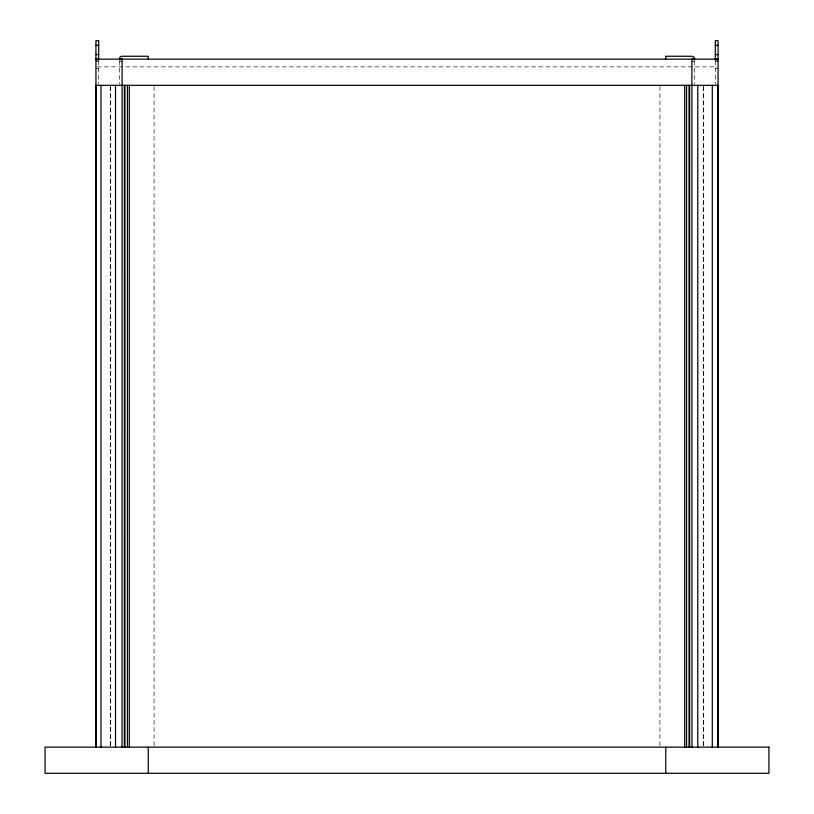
<?xml version="1.0" encoding="UTF-8"?>
<svg xmlns="http://www.w3.org/2000/svg" width="814" height="814" viewBox="0 0 814 814"><rect width="100%" height="100%" fill="white"/><g stroke="black" fill="none" stroke-linecap="round" stroke-linejoin="round"><path stroke-width="0.61" stroke-dasharray="4.07 3.05" d="M119.343 61.559L122.1 61.559M691.9 61.559L694.657 61.559M95.94 61.64L98.687 61.64M715.313 61.64L718.06 61.64M97.202 66.86L716.798 66.86M95.94 68.457L98.687 68.457M715.313 68.457L718.06 68.457M715.313 60.867L715.313 83.873M703.734 86.599L703.734 745.868M703.337 86.599L703.337 745.868M694.657 61.081L694.657 83.873M659.92 86.599L659.92 745.868M154.08 86.599L154.08 745.868M119.343 61.081L119.343 83.873M110.663 86.599L110.663 745.868M110.266 86.599L110.266 745.868M98.687 60.867L98.687 83.873"/><path stroke-width="1.22" d="M95.94 45.34L98.687 45.34M715.313 45.34L718.06 45.34M95.94 54.569L98.687 54.569M715.313 54.569L718.06 54.569M95.94 59.157L718.06 59.157M95.94 59.249L98.687 59.361M119.343 59.31L122.1 59.31M691.9 59.31L694.657 59.31M715.313 59.361L718.06 59.249M95.94 59.514L98.687 59.514M119.343 59.554L122.1 59.554M691.9 59.554L694.657 59.554M715.313 59.514L718.06 59.514M95.94 59.707L98.687 59.707M715.313 59.707L718.06 59.707M95.94 85.328L718.06 85.328M718.06 747.14L718.06 40.7L715.313 40.7L715.313 59.941M717.867 85.328L717.867 747.14M717.633 85.328L717.633 747.14M712.301 85.328L712.301 747.14M697.771 85.328L697.771 747.14M694.657 59.86L694.657 59.157A2.808 2.808 0 0 0 691.9 56.258L665.74 56.258L665.74 59.157M691.9 59.005L691.951 747.14M689.621 85.328L689.621 747.14M689.061 85.328L689.051 747.14M686.558 85.328L686.558 747.14M684.686 85.328L684.686 747.14M665.74 747.14L665.74 773.3M148.26 59.157L148.26 56.258L122.1 56.258A2.808 2.808 0 0 0 119.343 59.157L119.343 59.86M148.26 747.14L148.26 773.3M129.314 85.328L129.314 747.14M127.442 85.328L127.442 747.14M124.949 85.328L124.939 747.14M124.379 85.328L124.379 747.14M122.1 59.005L122.049 747.14M115.507 85.328L115.507 747.14M100.977 85.328L100.977 747.14M98.687 59.941L98.687 40.7L95.94 40.7L95.94 747.14M96.367 85.328L96.367 747.14M96.133 85.328L96.133 747.14M768.935 747.14L45.065 747.14L45.065 773.3L768.935 773.3L768.935 747.14"/></g></svg>
